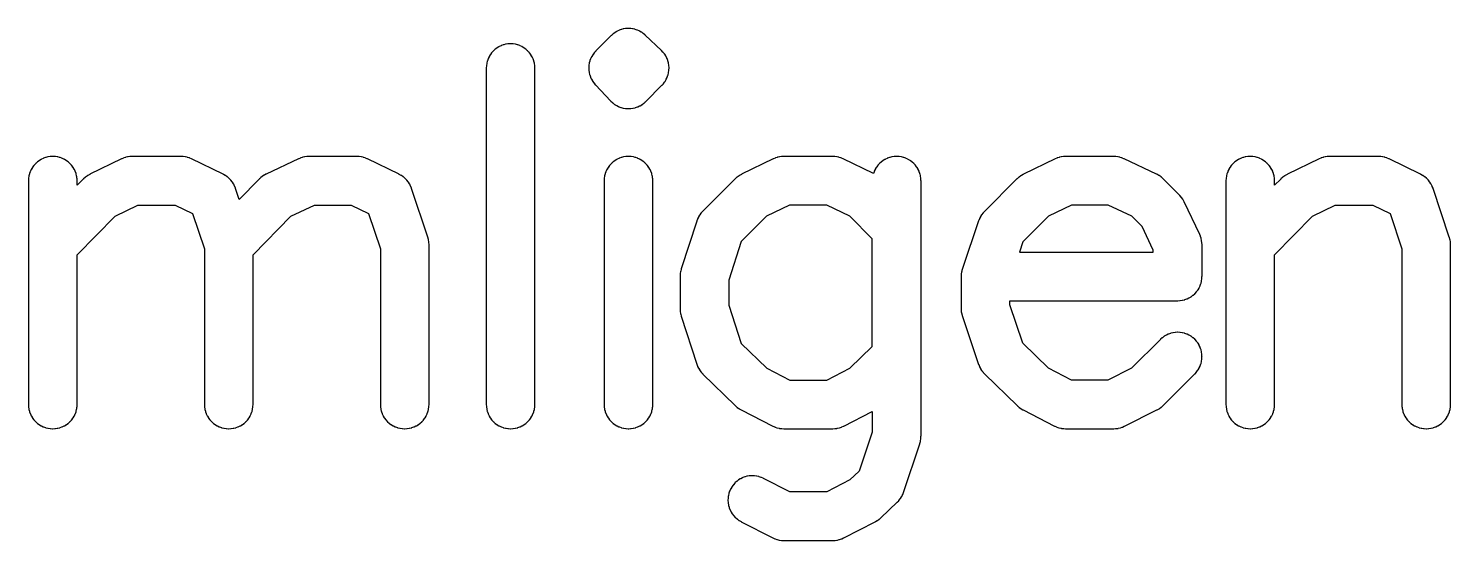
# Model space of a CAD drawing. Header units: inches. Extents: x -0.5 to 10, y -2.4 to 3.9.
# Drawn here: x -0.0814 to 0.0851, y -2.142 to -2.0819 of the extents above; entities that cross this region are included whole.
import ezdxf

# ---------------------------------------------------------------- set-up
doc = ezdxf.new("R2010")
doc.units = ezdxf.units.IN

msp = doc.modelspace()

# ---------------------------------------------------------------- linework, layer by layer
for points in [[(-0.015025, -2.084595), (-0.015025, -2.084595), (-0.015032, -2.084602), (-0.015184, -2.08477), (-0.0152, -2.084788), (-0.015215, -2.084807), (-0.01535, -2.084989), (-0.015366, -2.085012), (-0.015377, -2.085029), (-0.015495, -2.085223), (-0.015507, -2.085244), (-0.015518, -2.085265), (-0.015616, -2.08547), (-0.015624, -2.085488), (-0.015634, -2.085514), (-0.015712, -2.085727), (-0.01572, -2.085749), (-0.015727, -2.085773), (-0.015784, -2.085992), (-0.015789, -2.086015), (-0.015794, -2.086039), (-0.01583, -2.086263), (-0.015833, -2.086285), (-0.015835, -2.086311), (-0.015849, -2.086537), (-0.01585, -2.086563), (-0.015849, -2.086586), (-0.015842, -2.086812), (-0.01584, -2.086836), (-0.015838, -2.08686), (-0.015808, -2.087085), (-0.015804, -2.087113), (-0.015799, -2.087132), (-0.015748, -2.087353), (-0.015741, -2.08738), (-0.015735, -2.0874), (-0.015663, -2.087614), (-0.015655, -2.087636), (-0.015645, -2.087659), (-0.015553, -2.087866), (-0.015541, -2.08789), (-0.015531, -2.087909), (-0.015419, -2.088106), (-0.015407, -2.088127), (-0.015393, -2.088147), (-0.015263, -2.088332), (-0.015249, -2.088351), (-0.015233, -2.08837), (-0.015085, -2.088542), (-0.01508, -2.088548), (-0.015069, -2.08856), (-0.013269, -2.09046), (-0.013255, -2.090475), (-0.013251, -2.090478), (-0.013082, -2.09064), (-0.013064, -2.090656), (-0.013044, -2.090672), (-0.012859, -2.090817), (-0.012843, -2.090829), (-0.012818, -2.090845), (-0.01262, -2.090971), (-0.012598, -2.090983), (-0.012576, -2.090995), (-0.012366, -2.0911), (-0.012342, -2.091111), (-0.012342, -2.091111), (-0.012321, -2.09112), (-0.012101, -2.091203), (-0.012074, -2.091213), (-0.012054, -2.091219), (-0.011827, -2.09128), (-0.011802, -2.091286), (-0.011802, -2.091286), (-0.011779, -2.09129), (-0.011547, -2.091328), (-0.011526, -2.091331), (-0.011498, -2.091334), (-0.011263, -2.091349), (-0.011242, -2.09135), (-0.011242, -2.09135), (-0.011214, -2.091349), (-0.010979, -2.091341), (-0.010957, -2.09134), (-0.010957, -2.09134), (-0.010929, -2.091337), (-0.010697, -2.091305), (-0.010675, -2.091301), (-0.010648, -2.091295), (-0.01042, -2.091241), (-0.010397, -2.091234), (-0.010397, -2.091234), (-0.010372, -2.091227), (-0.010151, -2.091149), (-0.010129, -2.091141), (-0.010104, -2.09113), (-0.009892, -2.091031), (-0.009867, -2.091019), (-0.009847, -2.091008), (-0.009646, -2.090888), (-0.009625, -2.090875), (-0.009604, -2.090861), (-0.009415, -2.090721), (-0.009396, -2.090706), (-0.009377, -2.09069), (-0.009203, -2.090532), (-0.009195, -2.090525), (-0.009185, -2.090515), (-0.007285, -2.088615), (-0.007275, -2.088605), (-0.007268, -2.088597), (-0.00711, -2.088423), (-0.007094, -2.088404), (-0.007079, -2.088385), (-0.006939, -2.088196), (-0.006925, -2.088175), (-0.006912, -2.088154), (-0.006792, -2.087953), (-0.006781, -2.087933), (-0.006769, -2.087908), (-0.00667, -2.087696), (-0.006659, -2.087671), (-0.006651, -2.087649), (-0.006573, -2.087428), (-0.006566, -2.087403), (-0.006566, -2.087403), (-0.006559, -2.08738), (-0.006505, -2.087152), (-0.006499, -2.087125), (-0.006495, -2.087103), (-0.006463, -2.086871), (-0.00646, -2.086843), (-0.00646, -2.086843), (-0.006459, -2.086821), (-0.006451, -2.086586), (-0.00645, -2.086558), (-0.00645, -2.086558), (-0.006451, -2.086537), (-0.006466, -2.086302), (-0.006469, -2.086274), (-0.006472, -2.086253), (-0.00651, -2.086021), (-0.006514, -2.085998), (-0.006514, -2.085998), (-0.00652, -2.085973), (-0.006581, -2.085746), (-0.006587, -2.085726), (-0.006597, -2.085699), (-0.00668, -2.085479), (-0.006689, -2.085458), (-0.006689, -2.085458), (-0.0067, -2.085434), (-0.006805, -2.085224), (-0.006817, -2.085202), (-0.006829, -2.08518), (-0.006955, -2.084982), (-0.006971, -2.084957), (-0.006983, -2.084941), (-0.007128, -2.084756), (-0.007144, -2.084736), (-0.00716, -2.084718), (-0.007322, -2.084549), (-0.007325, -2.084545), (-0.00734, -2.084531), (-0.00924, -2.082731), (-0.009252, -2.08272), (-0.009258, -2.082715), (-0.00943, -2.082567), (-0.009449, -2.082551), (-0.009468, -2.082537), (-0.009653, -2.082407), (-0.009673, -2.082393), (-0.009694, -2.082381), (-0.009891, -2.082269), (-0.00991, -2.082259), (-0.009934, -2.082247), (-0.010141, -2.082155), (-0.010164, -2.082145), (-0.010186, -2.082137), (-0.0104, -2.082065), (-0.01042, -2.082059), (-0.010447, -2.082052), (-0.010668, -2.082001), (-0.010687, -2.081996), (-0.010715, -2.081992), (-0.01094, -2.081962), (-0.010964, -2.08196), (-0.010988, -2.081958), (-0.011214, -2.081951), (-0.011237, -2.08195), (-0.011263, -2.081951), (-0.011489, -2.081965), (-0.011515, -2.081967), (-0.011537, -2.08197), (-0.011761, -2.082006), (-0.011785, -2.082011), (-0.011808, -2.082016), (-0.012027, -2.082073), (-0.012051, -2.08208), (-0.012073, -2.082088), (-0.012286, -2.082166), (-0.012312, -2.082176), (-0.01233, -2.082184), (-0.012535, -2.082282), (-0.012556, -2.082293), (-0.012577, -2.082305), (-0.012771, -2.082423), (-0.012788, -2.082434), (-0.012811, -2.08245), (-0.012993, -2.082585), (-0.013012, -2.0826), (-0.01303, -2.082616), (-0.013198, -2.082768), (-0.013205, -2.082775), (-0.013215, -2.082785), (-0.015015, -2.084585)], [(-0.02215, -2.12601), (-0.02215, -2.12601), (-0.02215, -2.126), (-0.02215, -2.0866), (-0.02215, -2.08659), (-0.022151, -2.086575), (-0.022162, -2.086345), (-0.022164, -2.086319), (-0.022167, -2.086296), (-0.022201, -2.086068), (-0.022204, -2.086045), (-0.02221, -2.08602), (-0.022266, -2.085796), (-0.022273, -2.08577), (-0.02228, -2.085749), (-0.022358, -2.085532), (-0.022367, -2.085508), (-0.022377, -2.085487), (-0.022475, -2.085278), (-0.022487, -2.085256), (-0.022499, -2.085235), (-0.022617, -2.085037), (-0.022632, -2.085014), (-0.022644, -2.084997), (-0.022782, -2.084811), (-0.022798, -2.08479), (-0.022813, -2.084773), (-0.022968, -2.084603), (-0.022985, -2.084585), (-0.023003, -2.084568), (-0.023173, -2.084413), (-0.02319, -2.084398), (-0.023211, -2.084382), (-0.023397, -2.084244), (-0.023414, -2.084232), (-0.023437, -2.084217), (-0.023635, -2.084099), (-0.023656, -2.084087), (-0.023678, -2.084075), (-0.023887, -2.083977), (-0.023908, -2.083967), (-0.023932, -2.083958), (-0.024149, -2.08388), (-0.02417, -2.083873), (-0.024196, -2.083866), (-0.02442, -2.08381), (-0.024445, -2.083804), (-0.024468, -2.083801), (-0.024696, -2.083767), (-0.024719, -2.083764), (-0.024745, -2.083762), (-0.024975, -2.083751), (-0.025, -2.08375), (-0.025025, -2.083751), (-0.025255, -2.083762), (-0.025281, -2.083764), (-0.025304, -2.083767), (-0.025532, -2.083801), (-0.025555, -2.083804), (-0.02558, -2.08381), (-0.025804, -2.083866), (-0.02583, -2.083873), (-0.025851, -2.08388), (-0.026068, -2.083958), (-0.026092, -2.083967), (-0.026113, -2.083977), (-0.026322, -2.084075), (-0.026344, -2.084087), (-0.026365, -2.084099), (-0.026563, -2.084217), (-0.026586, -2.084232), (-0.026603, -2.084244), (-0.026789, -2.084382), (-0.02681, -2.084398), (-0.026827, -2.084413), (-0.026997, -2.084568), (-0.027015, -2.084585), (-0.027032, -2.084603), (-0.027187, -2.084773), (-0.027202, -2.08479), (-0.027218, -2.084811), (-0.027356, -2.084997), (-0.027368, -2.085014), (-0.027383, -2.085037), (-0.027501, -2.085235), (-0.027513, -2.085256), (-0.027525, -2.085278), (-0.027623, -2.085487), (-0.027633, -2.085508), (-0.027642, -2.085532), (-0.02772, -2.085749), (-0.027727, -2.08577), (-0.027734, -2.085796), (-0.02779, -2.08602), (-0.027796, -2.086045), (-0.027799, -2.086068), (-0.027833, -2.086296), (-0.027836, -2.086319), (-0.027838, -2.086345), (-0.027849, -2.086575), (-0.02785, -2.08659), (-0.02785, -2.0866), (-0.02785, -2.126), (-0.02785, -2.12601), (-0.027849, -2.126025), (-0.027838, -2.126255), (-0.027836, -2.126281), (-0.027833, -2.126304), (-0.027799, -2.126532), (-0.027796, -2.126555), (-0.02779, -2.12658), (-0.027734, -2.126804), (-0.027727, -2.12683), (-0.02772, -2.126851), (-0.027642, -2.127068), (-0.027633, -2.127092), (-0.027623, -2.127113), (-0.027525, -2.127322), (-0.027513, -2.127344), (-0.027501, -2.127365), (-0.027383, -2.127563), (-0.027368, -2.127586), (-0.027356, -2.127603), (-0.027218, -2.127789), (-0.027202, -2.12781), (-0.027187, -2.127827), (-0.027032, -2.127997), (-0.027015, -2.128015), (-0.026997, -2.128032), (-0.026827, -2.128187), (-0.02681, -2.128202), (-0.026789, -2.128218), (-0.026603, -2.128356), (-0.026586, -2.128368), (-0.026563, -2.128383), (-0.026365, -2.128501), (-0.026344, -2.128513), (-0.026322, -2.128525), (-0.026113, -2.128623), (-0.026092, -2.128633), (-0.026068, -2.128642), (-0.025851, -2.12872), (-0.02583, -2.128727), (-0.025804, -2.128734), (-0.02558, -2.12879), (-0.025555, -2.128796), (-0.025532, -2.128799), (-0.025304, -2.128833), (-0.025281, -2.128836), (-0.025255, -2.128838), (-0.025025, -2.128849), (-0.025, -2.12885), (-0.024975, -2.128849), (-0.024745, -2.128838), (-0.024719, -2.128836), (-0.024696, -2.128833), (-0.024468, -2.128799), (-0.024445, -2.128796), (-0.02442, -2.12879), (-0.024196, -2.128734), (-0.02417, -2.128727), (-0.024149, -2.12872), (-0.023932, -2.128642), (-0.023908, -2.128633), (-0.023887, -2.128623), (-0.023678, -2.128525), (-0.023656, -2.128513), (-0.023635, -2.128501), (-0.023437, -2.128383), (-0.023414, -2.128368), (-0.023397, -2.128356), (-0.023211, -2.128218), (-0.02319, -2.128202), (-0.023173, -2.128187), (-0.023003, -2.128032), (-0.022985, -2.128015), (-0.022968, -2.127997), (-0.022813, -2.127827), (-0.022798, -2.12781), (-0.022782, -2.127789), (-0.022644, -2.127603), (-0.022632, -2.127586), (-0.022617, -2.127563), (-0.022499, -2.127365), (-0.022487, -2.127344), (-0.022475, -2.127322), (-0.022377, -2.127113), (-0.022367, -2.127092), (-0.022358, -2.127068), (-0.02228, -2.126851), (-0.022273, -2.12683), (-0.022266, -2.126804), (-0.02221, -2.12658), (-0.022204, -2.126555), (-0.022201, -2.126532), (-0.022167, -2.126304), (-0.022164, -2.126281), (-0.022162, -2.126255), (-0.022151, -2.126025)], [(-0.07575, -2.12601), (-0.07575, -2.12601), (-0.07575, -2.126), (-0.07575, -2.108466), (-0.071311, -2.103948), (-0.068644, -2.10265), (-0.064256, -2.10265), (-0.062225, -2.103638), (-0.06085, -2.107762), (-0.06085, -2.126), (-0.06085, -2.12601), (-0.060849, -2.126025), (-0.060838, -2.126255), (-0.060836, -2.126281), (-0.060833, -2.126304), (-0.060799, -2.126532), (-0.060796, -2.126555), (-0.06079, -2.12658), (-0.060734, -2.126804), (-0.060727, -2.12683), (-0.06072, -2.126851), (-0.060642, -2.127068), (-0.060633, -2.127092), (-0.060623, -2.127113), (-0.060525, -2.127322), (-0.060513, -2.127344), (-0.060501, -2.127365), (-0.060383, -2.127563), (-0.060368, -2.127586), (-0.060356, -2.127603), (-0.060218, -2.127789), (-0.060202, -2.12781), (-0.060187, -2.127827), (-0.060032, -2.127997), (-0.060015, -2.128015), (-0.059997, -2.128032), (-0.059827, -2.128187), (-0.05981, -2.128202), (-0.059789, -2.128218), (-0.059603, -2.128356), (-0.059586, -2.128368), (-0.059563, -2.128383), (-0.059365, -2.128501), (-0.059344, -2.128513), (-0.059322, -2.128525), (-0.059113, -2.128623), (-0.059092, -2.128633), (-0.059068, -2.128642), (-0.058851, -2.12872), (-0.05883, -2.128727), (-0.058804, -2.128734), (-0.05858, -2.12879), (-0.058555, -2.128796), (-0.058532, -2.128799), (-0.058304, -2.128833), (-0.058281, -2.128836), (-0.058255, -2.128838), (-0.058025, -2.128849), (-0.058, -2.12885), (-0.057975, -2.128849), (-0.057745, -2.128838), (-0.057719, -2.128836), (-0.057696, -2.128833), (-0.057468, -2.128799), (-0.057445, -2.128796), (-0.05742, -2.12879), (-0.057196, -2.128734), (-0.05717, -2.128727), (-0.057149, -2.12872), (-0.056932, -2.128642), (-0.056908, -2.128633), (-0.056887, -2.128623), (-0.056678, -2.128525), (-0.056656, -2.128513), (-0.056635, -2.128501), (-0.056437, -2.128383), (-0.056414, -2.128368), (-0.056397, -2.128356), (-0.056211, -2.128218), (-0.05619, -2.128202), (-0.056173, -2.128187), (-0.056003, -2.128032), (-0.055985, -2.128015), (-0.055968, -2.127997), (-0.055813, -2.127827), (-0.055798, -2.12781), (-0.055782, -2.127789), (-0.055644, -2.127603), (-0.055632, -2.127586), (-0.055617, -2.127563), (-0.055499, -2.127365), (-0.055487, -2.127344), (-0.055475, -2.127322), (-0.055377, -2.127113), (-0.055367, -2.127092), (-0.055358, -2.127068), (-0.05528, -2.126851), (-0.055273, -2.12683), (-0.055266, -2.126804), (-0.05521, -2.12658), (-0.055204, -2.126555), (-0.055201, -2.126532), (-0.055167, -2.126304), (-0.055164, -2.126281), (-0.055162, -2.126255), (-0.055151, -2.126025), (-0.05515, -2.12601), (-0.05515, -2.126), (-0.05515, -2.108466), (-0.050722, -2.103959), (-0.047959, -2.10265), (-0.043656, -2.10265), (-0.041625, -2.103638), (-0.04025, -2.107762), (-0.04025, -2.126), (-0.04025, -2.12601), (-0.040249, -2.126025), (-0.040238, -2.126255), (-0.040236, -2.126281), (-0.040233, -2.126304), (-0.040199, -2.126532), (-0.040196, -2.126555), (-0.04019, -2.12658), (-0.040134, -2.126804), (-0.040127, -2.12683), (-0.04012, -2.126851), (-0.040042, -2.127068), (-0.040033, -2.127092), (-0.040023, -2.127113), (-0.039925, -2.127322), (-0.039913, -2.127344), (-0.039901, -2.127365), (-0.039783, -2.127563), (-0.039768, -2.127586), (-0.039756, -2.127603), (-0.039618, -2.127789), (-0.039602, -2.12781), (-0.039587, -2.127827), (-0.039432, -2.127997), (-0.039415, -2.128015), (-0.039397, -2.128032), (-0.039227, -2.128187), (-0.03921, -2.128202), (-0.039189, -2.128218), (-0.039003, -2.128356), (-0.038986, -2.128368), (-0.038963, -2.128383), (-0.038765, -2.128501), (-0.038744, -2.128513), (-0.038722, -2.128525), (-0.038513, -2.128623), (-0.038492, -2.128633), (-0.038468, -2.128642), (-0.038251, -2.12872), (-0.03823, -2.128727), (-0.038204, -2.128734), (-0.03798, -2.12879), (-0.037955, -2.128796), (-0.037932, -2.128799), (-0.037704, -2.128833), (-0.037681, -2.128836), (-0.037655, -2.128838), (-0.037425, -2.128849), (-0.0374, -2.12885), (-0.037375, -2.128849), (-0.037145, -2.128838), (-0.037119, -2.128836), (-0.037096, -2.128833), (-0.036868, -2.128799), (-0.036845, -2.128796), (-0.03682, -2.12879), (-0.036596, -2.128734), (-0.03657, -2.128727), (-0.036549, -2.12872), (-0.036332, -2.128642), (-0.036308, -2.128633), (-0.036287, -2.128623), (-0.036078, -2.128525), (-0.036056, -2.128513), (-0.036035, -2.128501), (-0.035837, -2.128383), (-0.035814, -2.128368), (-0.035797, -2.128356), (-0.035611, -2.128218), (-0.03559, -2.128202), (-0.035573, -2.128187), (-0.035403, -2.128032), (-0.035385, -2.128015), (-0.035368, -2.127997), (-0.035213, -2.127827), (-0.035198, -2.12781), (-0.035182, -2.127789), (-0.035044, -2.127603), (-0.035032, -2.127586), (-0.035017, -2.127563), (-0.034899, -2.127365), (-0.034887, -2.127344), (-0.034875, -2.127322), (-0.034777, -2.127113), (-0.034767, -2.127092), (-0.034758, -2.127068), (-0.03468, -2.126851), (-0.034673, -2.12683), (-0.034666, -2.126804), (-0.03461, -2.12658), (-0.034604, -2.126555), (-0.034601, -2.126532), (-0.034567, -2.126304), (-0.034564, -2.126281), (-0.034562, -2.126255), (-0.034551, -2.126025), (-0.03455, -2.12601), (-0.03455, -2.126), (-0.03455, -2.1073), (-0.03455, -2.107291), (-0.034551, -2.107273), (-0.034564, -2.107022), (-0.034567, -2.106992), (-0.034567, -2.106992), (-0.03457, -2.106968), (-0.03461, -2.10672), (-0.034616, -2.106692), (-0.034616, -2.106692), (-0.034622, -2.106667), (-0.034688, -2.106424), (-0.034691, -2.106416), (-0.034696, -2.106399), (-0.036596, -2.100699), (-0.0366, -2.100687), (-0.036605, -2.100675), (-0.03669, -2.100457), (-0.036698, -2.100438), (-0.03671, -2.100412), (-0.036816, -2.100204), (-0.036827, -2.100183), (-0.036841, -2.100161), (-0.036967, -2.099964), (-0.036981, -2.099943), (-0.036996, -2.099923), (-0.037141, -2.09974), (-0.037158, -2.09972), (-0.037158, -2.09972), (-0.037174, -2.099703), (-0.037337, -2.099535), (-0.037352, -2.099519), (-0.037373, -2.099501), (-0.037552, -2.09935), (-0.037569, -2.099336), (-0.037569, -2.099336), (-0.037591, -2.09932), (-0.037784, -2.099187), (-0.037803, -2.099175), (-0.037803, -2.099175), (-0.037826, -2.099161), (-0.038031, -2.099049), (-0.038044, -2.099042), (-0.038053, -2.099037), (-0.041753, -2.097237), (-0.041762, -2.097233), (-0.041774, -2.097228), (-0.041969, -2.097143), (-0.041989, -2.097135), (-0.042011, -2.097127), (-0.042214, -2.097061), (-0.042231, -2.097056), (-0.042257, -2.097049), (-0.042464, -2.097001), (-0.042483, -2.096997), (-0.042509, -2.096993), (-0.04272, -2.096964), (-0.042743, -2.096962), (-0.042765, -2.09696), (-0.042977, -2.096951), (-0.042989, -2.09695), (-0.043, -2.09695), (-0.0486, -2.09695), (-0.048611, -2.09695), (-0.048622, -2.09695), (-0.04883, -2.09696), (-0.048853, -2.096961), (-0.048874, -2.096964), (-0.04908, -2.096991), (-0.049104, -2.096995), (-0.049123, -2.096999), (-0.049326, -2.097044), (-0.049347, -2.09705), (-0.049369, -2.097056), (-0.049567, -2.097119), (-0.049589, -2.097127), (-0.049608, -2.097135), (-0.0498, -2.097215), (-0.049811, -2.09722), (-0.04982, -2.097224), (-0.05362, -2.099024), (-0.053634, -2.099031), (-0.05364, -2.099034), (-0.053822, -2.099131), (-0.053843, -2.099143), (-0.05386, -2.099153), (-0.054034, -2.099265), (-0.054051, -2.099277), (-0.05407, -2.099291), (-0.054233, -2.099418), (-0.054249, -2.099431), (-0.054266, -2.099446), (-0.054417, -2.099587), (-0.054418, -2.099588), (-0.054433, -2.099603), (-0.056769, -2.10198), (-0.057196, -2.100699), (-0.0572, -2.100687), (-0.057205, -2.100675), (-0.05729, -2.100457), (-0.057298, -2.100438), (-0.05731, -2.100412), (-0.057416, -2.100204), (-0.057427, -2.100183), (-0.057441, -2.100161), (-0.057567, -2.099964), (-0.057581, -2.099943), (-0.057596, -2.099923), (-0.057741, -2.09974), (-0.057758, -2.09972), (-0.057758, -2.09972), (-0.057774, -2.099703), (-0.057937, -2.099535), (-0.057952, -2.099519), (-0.057973, -2.099501), (-0.058152, -2.09935), (-0.058169, -2.099336), (-0.058169, -2.099336), (-0.058191, -2.09932), (-0.058384, -2.099187), (-0.058403, -2.099175), (-0.058403, -2.099175), (-0.058426, -2.099161), (-0.058631, -2.099049), (-0.058644, -2.099042), (-0.058653, -2.099037), (-0.062353, -2.097237), (-0.062362, -2.097233), (-0.062374, -2.097228), (-0.062569, -2.097143), (-0.062589, -2.097135), (-0.062611, -2.097127), (-0.062814, -2.097061), (-0.062831, -2.097056), (-0.062857, -2.097049), (-0.063064, -2.097001), (-0.063083, -2.096997), (-0.063109, -2.096993), (-0.06332, -2.096964), (-0.063343, -2.096962), (-0.063365, -2.09696), (-0.063577, -2.096951), (-0.063589, -2.09695), (-0.0636, -2.09695), (-0.0693, -2.09695), (-0.069311, -2.09695), (-0.069323, -2.096951), (-0.069535, -2.09696), (-0.069557, -2.096962), (-0.06958, -2.096964), (-0.069791, -2.096993), (-0.069817, -2.096997), (-0.069836, -2.097001), (-0.070043, -2.097049), (-0.070069, -2.097056), (-0.070086, -2.097061), (-0.070289, -2.097127), (-0.070311, -2.097135), (-0.070331, -2.097143), (-0.070526, -2.097228), (-0.070538, -2.097233), (-0.070547, -2.097237), (-0.074247, -2.099037), (-0.074255, -2.099041), (-0.074272, -2.09905), (-0.074505, -2.099181), (-0.07453, -2.099195), (-0.07453, -2.099195), (-0.074553, -2.099211), (-0.07477, -2.099367), (-0.074795, -2.099386), (-0.074795, -2.099386), (-0.074815, -2.099403), (-0.075012, -2.099583), (-0.075021, -2.099591), (-0.075033, -2.099603), (-0.07575, -2.100332), (-0.07575, -2.0998), (-0.07575, -2.09979), (-0.075751, -2.099775), (-0.075762, -2.099545), (-0.075764, -2.099519), (-0.075767, -2.099496), (-0.075801, -2.099268), (-0.075804, -2.099245), (-0.07581, -2.09922), (-0.075866, -2.098996), (-0.075873, -2.09897), (-0.07588, -2.098949), (-0.075958, -2.098732), (-0.075967, -2.098708), (-0.075977, -2.098687), (-0.076075, -2.098478), (-0.076087, -2.098456), (-0.076099, -2.098435), (-0.076217, -2.098237), (-0.076232, -2.098214), (-0.076244, -2.098197), (-0.076382, -2.098011), (-0.076398, -2.09799), (-0.076413, -2.097973), (-0.076568, -2.097803), (-0.076585, -2.097785), (-0.076603, -2.097768), (-0.076773, -2.097613), (-0.07679, -2.097598), (-0.076811, -2.097582), (-0.076997, -2.097444), (-0.077014, -2.097432), (-0.077037, -2.097417), (-0.077235, -2.097299), (-0.077256, -2.097287), (-0.077278, -2.097275), (-0.077487, -2.097177), (-0.077508, -2.097167), (-0.077532, -2.097158), (-0.077749, -2.09708), (-0.07777, -2.097073), (-0.077796, -2.097066), (-0.07802, -2.09701), (-0.078045, -2.097004), (-0.078068, -2.097001), (-0.078296, -2.096967), (-0.078319, -2.096964), (-0.078345, -2.096962), (-0.078575, -2.096951), (-0.0786, -2.09695), (-0.078625, -2.096951), (-0.078855, -2.096962), (-0.078881, -2.096964), (-0.078904, -2.096967), (-0.079132, -2.097001), (-0.079155, -2.097004), (-0.07918, -2.09701), (-0.079404, -2.097066), (-0.07943, -2.097073), (-0.079451, -2.09708), (-0.079668, -2.097158), (-0.079692, -2.097167), (-0.079713, -2.097177), (-0.079922, -2.097275), (-0.079944, -2.097287), (-0.079965, -2.097299), (-0.080163, -2.097417), (-0.080186, -2.097432), (-0.080203, -2.097444), (-0.080389, -2.097582), (-0.08041, -2.097598), (-0.080427, -2.097613), (-0.080597, -2.097768), (-0.080615, -2.097785), (-0.080632, -2.097803), (-0.080787, -2.097973), (-0.080802, -2.09799), (-0.080818, -2.098011), (-0.080956, -2.098197), (-0.080968, -2.098214), (-0.080983, -2.098237), (-0.081101, -2.098435), (-0.081113, -2.098456), (-0.081125, -2.098478), (-0.081223, -2.098687), (-0.081233, -2.098708), (-0.081242, -2.098732), (-0.08132, -2.098949), (-0.081327, -2.09897), (-0.081334, -2.098996), (-0.08139, -2.09922), (-0.081396, -2.099245), (-0.081399, -2.099268), (-0.081433, -2.099496), (-0.081436, -2.099519), (-0.081438, -2.099545), (-0.081449, -2.099775), (-0.08145, -2.09979), (-0.08145, -2.0998), (-0.08145, -2.126), (-0.08145, -2.12601), (-0.081449, -2.126025), (-0.081438, -2.126255), (-0.081436, -2.126281), (-0.081433, -2.126304), (-0.081399, -2.126532), (-0.081396, -2.126555), (-0.08139, -2.12658), (-0.081334, -2.126804), (-0.081327, -2.12683), (-0.08132, -2.126851), (-0.081242, -2.127068), (-0.081233, -2.127092), (-0.081223, -2.127113), (-0.081125, -2.127322), (-0.081113, -2.127344), (-0.081101, -2.127365), (-0.080983, -2.127563), (-0.080968, -2.127586), (-0.080956, -2.127603), (-0.080818, -2.127789), (-0.080802, -2.12781), (-0.080787, -2.127827), (-0.080632, -2.127997), (-0.080615, -2.128015), (-0.080597, -2.128032), (-0.080427, -2.128187), (-0.08041, -2.128202), (-0.080389, -2.128218), (-0.080203, -2.128356), (-0.080186, -2.128368), (-0.080163, -2.128383), (-0.079965, -2.128501), (-0.079944, -2.128513), (-0.079922, -2.128525), (-0.079713, -2.128623), (-0.079692, -2.128633), (-0.079668, -2.128642), (-0.079451, -2.12872), (-0.07943, -2.128727), (-0.079404, -2.128734), (-0.07918, -2.12879), (-0.079155, -2.128796), (-0.079132, -2.128799), (-0.078904, -2.128833), (-0.078881, -2.128836), (-0.078855, -2.128838), (-0.078625, -2.128849), (-0.0786, -2.12885), (-0.078575, -2.128849), (-0.078345, -2.128838), (-0.078319, -2.128836), (-0.078296, -2.128833), (-0.078068, -2.128799), (-0.078045, -2.128796), (-0.07802, -2.12879), (-0.077796, -2.128734), (-0.07777, -2.128727), (-0.077749, -2.12872), (-0.077532, -2.128642), (-0.077508, -2.128633), (-0.077487, -2.128623), (-0.077278, -2.128525), (-0.077256, -2.128513), (-0.077235, -2.128501), (-0.077037, -2.128383), (-0.077014, -2.128368), (-0.076997, -2.128356), (-0.076811, -2.128218), (-0.07679, -2.128202), (-0.076773, -2.128187), (-0.076603, -2.128032), (-0.076585, -2.128015), (-0.076568, -2.127997), (-0.076413, -2.127827), (-0.076398, -2.12781), (-0.076382, -2.127789), (-0.076244, -2.127603), (-0.076232, -2.127586), (-0.076217, -2.127563), (-0.076099, -2.127365), (-0.076087, -2.127344), (-0.076075, -2.127322), (-0.075977, -2.127113), (-0.075967, -2.127092), (-0.075958, -2.127068), (-0.07588, -2.126851), (-0.075873, -2.12683), (-0.075866, -2.126804), (-0.07581, -2.12658), (-0.075804, -2.126555), (-0.075801, -2.126532), (-0.075767, -2.126304), (-0.075764, -2.126281), (-0.075762, -2.126255), (-0.075751, -2.126025)], [(-0.00835, -2.12601), (-0.00835, -2.12601), (-0.00835, -2.126), (-0.00835, -2.0998), (-0.00835, -2.09979), (-0.008351, -2.099775), (-0.008362, -2.099545), (-0.008364, -2.099519), (-0.008367, -2.099496), (-0.008401, -2.099268), (-0.008404, -2.099245), (-0.00841, -2.09922), (-0.008466, -2.098996), (-0.008473, -2.09897), (-0.00848, -2.098949), (-0.008558, -2.098732), (-0.008567, -2.098708), (-0.008577, -2.098687), (-0.008675, -2.098478), (-0.008687, -2.098456), (-0.008699, -2.098435), (-0.008817, -2.098237), (-0.008832, -2.098214), (-0.008844, -2.098197), (-0.008982, -2.098011), (-0.008998, -2.09799), (-0.009013, -2.097973), (-0.009168, -2.097803), (-0.009185, -2.097785), (-0.009203, -2.097768), (-0.009373, -2.097613), (-0.00939, -2.097598), (-0.009411, -2.097582), (-0.009597, -2.097444), (-0.009614, -2.097432), (-0.009637, -2.097417), (-0.009835, -2.097299), (-0.009856, -2.097287), (-0.009878, -2.097275), (-0.010087, -2.097177), (-0.010108, -2.097167), (-0.010132, -2.097158), (-0.010349, -2.09708), (-0.01037, -2.097073), (-0.010396, -2.097066), (-0.01062, -2.09701), (-0.010645, -2.097004), (-0.010668, -2.097001), (-0.010896, -2.096967), (-0.010919, -2.096964), (-0.010945, -2.096962), (-0.011175, -2.096951), (-0.0112, -2.09695), (-0.011225, -2.096951), (-0.011455, -2.096962), (-0.011481, -2.096964), (-0.011504, -2.096967), (-0.011732, -2.097001), (-0.011755, -2.097004), (-0.01178, -2.09701), (-0.012004, -2.097066), (-0.01203, -2.097073), (-0.012051, -2.09708), (-0.012268, -2.097158), (-0.012292, -2.097167), (-0.012313, -2.097177), (-0.012522, -2.097275), (-0.012544, -2.097287), (-0.012565, -2.097299), (-0.012763, -2.097417), (-0.012786, -2.097432), (-0.012803, -2.097444), (-0.012989, -2.097582), (-0.01301, -2.097598), (-0.013027, -2.097613), (-0.013197, -2.097768), (-0.013215, -2.097785), (-0.013232, -2.097803), (-0.013387, -2.097973), (-0.013402, -2.09799), (-0.013418, -2.098011), (-0.013556, -2.098197), (-0.013568, -2.098214), (-0.013583, -2.098237), (-0.013701, -2.098435), (-0.013713, -2.098456), (-0.013725, -2.098478), (-0.013823, -2.098687), (-0.013833, -2.098708), (-0.013842, -2.098732), (-0.01392, -2.098949), (-0.013927, -2.09897), (-0.013934, -2.098996), (-0.01399, -2.09922), (-0.013996, -2.099245), (-0.013999, -2.099268), (-0.014033, -2.099496), (-0.014036, -2.099519), (-0.014038, -2.099545), (-0.014049, -2.099775), (-0.01405, -2.09979), (-0.01405, -2.0998), (-0.01405, -2.126), (-0.01405, -2.12601), (-0.014049, -2.126025), (-0.014038, -2.126255), (-0.014036, -2.126281), (-0.014033, -2.126304), (-0.013999, -2.126532), (-0.013996, -2.126555), (-0.01399, -2.12658), (-0.013934, -2.126804), (-0.013927, -2.12683), (-0.01392, -2.126851), (-0.013842, -2.127068), (-0.013833, -2.127092), (-0.013823, -2.127113), (-0.013725, -2.127322), (-0.013713, -2.127344), (-0.013701, -2.127365), (-0.013583, -2.127563), (-0.013568, -2.127586), (-0.013556, -2.127603), (-0.013418, -2.127789), (-0.013402, -2.12781), (-0.013387, -2.127827), (-0.013232, -2.127997), (-0.013215, -2.128015), (-0.013197, -2.128032), (-0.013027, -2.128187), (-0.01301, -2.128202), (-0.012989, -2.128218), (-0.012803, -2.128356), (-0.012786, -2.128368), (-0.012763, -2.128383), (-0.012565, -2.128501), (-0.012544, -2.128513), (-0.012522, -2.128525), (-0.012313, -2.128623), (-0.012292, -2.128633), (-0.012268, -2.128642), (-0.012051, -2.12872), (-0.01203, -2.128727), (-0.012004, -2.128734), (-0.01178, -2.12879), (-0.011755, -2.128796), (-0.011732, -2.128799), (-0.011504, -2.128833), (-0.011481, -2.128836), (-0.011455, -2.128838), (-0.011225, -2.128849), (-0.0112, -2.12885), (-0.011175, -2.128849), (-0.010945, -2.128838), (-0.010919, -2.128836), (-0.010896, -2.128833), (-0.010668, -2.128799), (-0.010645, -2.128796), (-0.01062, -2.12879), (-0.010396, -2.128734), (-0.01037, -2.128727), (-0.010349, -2.12872), (-0.010132, -2.128642), (-0.010108, -2.128633), (-0.010087, -2.128623), (-0.009878, -2.128525), (-0.009856, -2.128513), (-0.009835, -2.128501), (-0.009637, -2.128383), (-0.009614, -2.128368), (-0.009597, -2.128356), (-0.009411, -2.128218), (-0.00939, -2.128202), (-0.009373, -2.128187), (-0.009203, -2.128032), (-0.009185, -2.128015), (-0.009168, -2.127997), (-0.009013, -2.127827), (-0.008998, -2.12781), (-0.008982, -2.127789), (-0.008844, -2.127603), (-0.008832, -2.127586), (-0.008817, -2.127563), (-0.008699, -2.127365), (-0.008687, -2.127344), (-0.008675, -2.127322), (-0.008577, -2.127113), (-0.008567, -2.127092), (-0.008558, -2.127068), (-0.00848, -2.126851), (-0.008473, -2.12683), (-0.008466, -2.126804), (-0.00841, -2.12658), (-0.008404, -2.126555), (-0.008401, -2.126532), (-0.008367, -2.126304), (-0.008364, -2.126281), (-0.008362, -2.126255), (-0.008351, -2.126025)], [(0.01735, -2.126816), (0.01735, -2.129238), (0.015822, -2.133822), (0.014736, -2.134851), (0.012011, -2.13625), (0.007689, -2.13625), (0.004602, -2.134665), (0.004589, -2.134658), (0.00458, -2.134654), (0.00437, -2.134559), (0.004346, -2.134549), (0.004324, -2.134541), (0.004106, -2.134467), (0.004083, -2.13446), (0.004059, -2.134453), (0.003834, -2.134401), (0.003808, -2.134396), (0.003786, -2.134392), (0.003557, -2.134362), (0.003532, -2.134359), (0.003508, -2.134358), (0.003278, -2.134351), (0.003251, -2.13435), (0.003229, -2.134351), (0.002998, -2.134367), (0.00297, -2.134369), (0.00295, -2.134372), (0.002722, -2.13441), (0.002702, -2.134414), (0.002674, -2.13442), (0.002451, -2.13448), (0.002429, -2.134486), (0.002405, -2.134495), (0.002189, -2.134576), (0.002166, -2.134585), (0.002144, -2.134596), (0.001937, -2.134698), (0.001915, -2.134709), (0.001894, -2.134721), (0.001698, -2.134843), (0.001676, -2.134858), (0.001658, -2.134871), (0.001475, -2.135012), (0.001458, -2.135025), (0.001438, -2.135043), (0.001269, -2.135201), (0.001255, -2.135215), (0.001235, -2.135236), (0.001083, -2.13541), (0.001067, -2.135429), (0.001053, -2.135448), (0.000918, -2.135636), (0.000903, -2.135658), (0.000892, -2.135677), (0.000776, -2.135877), (0.000765, -2.135897), (0.000754, -2.13592), (0.000659, -2.13613), (0.000649, -2.136154), (0.000641, -2.136176), (0.000567, -2.136394), (0.00056, -2.136417), (0.000553, -2.136441), (0.000501, -2.136666), (0.000496, -2.136692), (0.000492, -2.136714), (0.000462, -2.136943), (0.000459, -2.136968), (0.000458, -2.136992), (0.000451, -2.137222), (0.00045, -2.137249), (0.000451, -2.137271), (0.000467, -2.137502), (0.000469, -2.13753), (0.000472, -2.13755), (0.00051, -2.137778), (0.000514, -2.137798), (0.00052, -2.137826), (0.00058, -2.138049), (0.000586, -2.138071), (0.000595, -2.138095), (0.000676, -2.138311), (0.000685, -2.138334), (0.000696, -2.138356), (0.000798, -2.138563), (0.000809, -2.138585), (0.000821, -2.138606), (0.000943, -2.138802), (0.000958, -2.138824), (0.000971, -2.138842), (0.001112, -2.139025), (0.001125, -2.139042), (0.001143, -2.139062), (0.001301, -2.139231), (0.001315, -2.139245), (0.001336, -2.139265), (0.00151, -2.139417), (0.001529, -2.139433), (0.001548, -2.139447), (0.001736, -2.139582), (0.001758, -2.139597), (0.001777, -2.139608), (0.001977, -2.139724), (0.001983, -2.139727), (0.001998, -2.139735), (0.005698, -2.141635), (0.005716, -2.141644), (0.005719, -2.141646), (0.005922, -2.141738), (0.005942, -2.141746), (0.005966, -2.141755), (0.006177, -2.141828), (0.006203, -2.141836), (0.006223, -2.141841), (0.006439, -2.141894), (0.006462, -2.141899), (0.006486, -2.141903), (0.006706, -2.141934), (0.00673, -2.141937), (0.006754, -2.141939), (0.006976, -2.141949), (0.006989, -2.14195), (0.007, -2.14195), (0.0127, -2.14195), (0.012711, -2.14195), (0.012724, -2.141949), (0.012946, -2.141939), (0.01297, -2.141937), (0.012994, -2.141934), (0.013214, -2.141903), (0.013238, -2.141899), (0.013261, -2.141894), (0.013477, -2.141841), (0.013497, -2.141836), (0.013523, -2.141828), (0.013734, -2.141755), (0.013758, -2.141746), (0.013778, -2.141738), (0.013981, -2.141646), (0.013984, -2.141644), (0.014002, -2.141635), (0.017702, -2.139735), (0.017718, -2.139727), (0.017723, -2.139724), (0.017915, -2.139613), (0.017937, -2.1396), (0.017955, -2.139588), (0.018137, -2.139459), (0.018159, -2.139442), (0.018174, -2.13943), (0.018343, -2.139285), (0.018348, -2.13928), (0.01836, -2.139269), (0.02026, -2.137469), (0.02027, -2.13746), (0.020277, -2.137452), (0.020437, -2.137285), (0.020456, -2.137264), (0.020469, -2.137248), (0.020611, -2.137067), (0.020625, -2.137048), (0.02064, -2.137027), (0.020763, -2.136832), (0.020777, -2.136809), (0.020788, -2.13679), (0.020892, -2.136584), (0.020903, -2.136561), (0.020912, -2.136539), (0.020995, -2.136324), (0.020998, -2.136316), (0.021004, -2.136301), (0.022904, -2.130601), (0.022909, -2.130584), (0.022912, -2.130576), (0.022978, -2.130333), (0.022984, -2.130308), (0.022984, -2.130308), (0.02299, -2.13028), (0.02303, -2.130032), (0.023033, -2.130008), (0.023033, -2.130008), (0.023036, -2.129978), (0.023049, -2.129727), (0.02305, -2.129709), (0.02305, -2.1297), (0.02305, -2.0998), (0.02305, -2.09979), (0.023049, -2.099775), (0.023038, -2.099545), (0.023036, -2.099519), (0.023033, -2.099496), (0.022999, -2.099268), (0.022996, -2.099245), (0.02299, -2.09922), (0.022934, -2.098996), (0.022927, -2.09897), (0.02292, -2.098949), (0.022842, -2.098732), (0.022833, -2.098708), (0.022823, -2.098687), (0.022725, -2.098478), (0.022713, -2.098456), (0.022701, -2.098435), (0.022583, -2.098237), (0.022568, -2.098214), (0.022556, -2.098197), (0.022418, -2.098011), (0.022402, -2.09799), (0.022387, -2.097973), (0.022232, -2.097803), (0.022215, -2.097785), (0.022197, -2.097768), (0.022027, -2.097613), (0.02201, -2.097598), (0.021989, -2.097582), (0.021803, -2.097444), (0.021786, -2.097432), (0.021763, -2.097417), (0.021565, -2.097299), (0.021544, -2.097287), (0.021522, -2.097275), (0.021313, -2.097177), (0.021292, -2.097167), (0.021268, -2.097158), (0.021051, -2.09708), (0.02103, -2.097073), (0.021004, -2.097066), (0.02078, -2.09701), (0.020755, -2.097004), (0.020732, -2.097001), (0.020504, -2.096967), (0.020481, -2.096964), (0.020455, -2.096962), (0.020225, -2.096951), (0.0202, -2.09695), (0.020175, -2.096951), (0.019945, -2.096962), (0.019919, -2.096964), (0.019896, -2.096967), (0.019668, -2.097001), (0.019645, -2.097004), (0.01962, -2.09701), (0.019396, -2.097066), (0.01937, -2.097073), (0.019349, -2.09708), (0.019132, -2.097158), (0.019108, -2.097167), (0.019087, -2.097177), (0.018878, -2.097275), (0.018856, -2.097287), (0.018835, -2.097299), (0.018637, -2.097417), (0.018614, -2.097432), (0.018597, -2.097444), (0.018411, -2.097582), (0.01839, -2.097598), (0.018373, -2.097613), (0.018203, -2.097768), (0.018185, -2.097785), (0.018168, -2.097803), (0.018013, -2.097973), (0.017998, -2.09799), (0.017982, -2.098011), (0.017844, -2.098197), (0.017832, -2.098214), (0.017817, -2.098237), (0.017699, -2.098435), (0.017687, -2.098456), (0.017675, -2.098478), (0.017577, -2.098687), (0.017567, -2.098708), (0.017558, -2.098732), (0.01748, -2.098949), (0.017478, -2.098955), (0.013947, -2.097237), (0.013938, -2.097233), (0.013926, -2.097228), (0.013731, -2.097143), (0.013711, -2.097135), (0.013689, -2.097127), (0.013486, -2.097061), (0.013469, -2.097056), (0.013443, -2.097049), (0.013236, -2.097001), (0.013217, -2.096997), (0.013191, -2.096993), (0.01298, -2.096964), (0.012957, -2.096962), (0.012935, -2.09696), (0.012723, -2.096951), (0.012711, -2.09695), (0.0127, -2.09695), (0.007, -2.09695), (0.006989, -2.09695), (0.006977, -2.096951), (0.006765, -2.09696), (0.006743, -2.096962), (0.00672, -2.096964), (0.006509, -2.096993), (0.006483, -2.096997), (0.006464, -2.097001), (0.006257, -2.097049), (0.006231, -2.097056), (0.006214, -2.097061), (0.006011, -2.097127), (0.005989, -2.097135), (0.005969, -2.097143), (0.005774, -2.097228), (0.005762, -2.097233), (0.005753, -2.097237), (0.002053, -2.099037), (0.002041, -2.099043), (0.002029, -2.09905), (0.001801, -2.099177), (0.001779, -2.09919), (0.001779, -2.09919), (0.001754, -2.099206), (0.001542, -2.099357), (0.001522, -2.099373), (0.001522, -2.099373), (0.001499, -2.099392), (0.001305, -2.099566), (0.001298, -2.099572), (0.001285, -2.099585), (-0.002515, -2.103385), (-0.002531, -2.103401), (-0.002532, -2.103402), (-0.002682, -2.103567), (-0.002695, -2.103583), (-0.002712, -2.103603), (-0.002845, -2.103782), (-0.002859, -2.103801), (-0.002872, -2.103821), (-0.002988, -2.104011), (-0.003001, -2.104033), (-0.003011, -2.104053), (-0.003109, -2.104253), (-0.003117, -2.104272), (-0.003127, -2.104297), (-0.003205, -2.104505), (-0.003208, -2.104513), (-0.003213, -2.104528), (-0.005013, -2.110128), (-0.005015, -2.110135), (-0.005021, -2.110153), (-0.005083, -2.110388), (-0.005089, -2.110414), (-0.005089, -2.110414), (-0.005094, -2.110439), (-0.005131, -2.110679), (-0.005135, -2.110704), (-0.005135, -2.110704), (-0.005137, -2.110731), (-0.005149, -2.110974), (-0.00515, -2.11099), (-0.00515, -2.111), (-0.00515, -2.1148), (-0.00515, -2.11481), (-0.005149, -2.114826), (-0.005137, -2.115069), (-0.005135, -2.115096), (-0.005135, -2.115096), (-0.005131, -2.115121), (-0.005094, -2.115361), (-0.005089, -2.115386), (-0.005089, -2.115386), (-0.005083, -2.115412), (-0.005021, -2.115647), (-0.005015, -2.115665), (-0.005013, -2.115672), (-0.003213, -2.121272), (-0.00321, -2.121283), (-0.003205, -2.121295), (-0.003125, -2.12151), (-0.003115, -2.121532), (-0.003105, -2.121554), (-0.003004, -2.12176), (-0.002993, -2.121781), (-0.00298, -2.121803), (-0.00286, -2.121997), (-0.002847, -2.122017), (-0.002832, -2.122038), (-0.002693, -2.12222), (-0.002676, -2.12224), (-0.002661, -2.122257), (-0.002505, -2.122425), (-0.002498, -2.122432), (-0.002488, -2.122442), (0.001312, -2.126142), (0.001323, -2.126152), (0.00133, -2.126159), (0.001505, -2.126313), (0.001524, -2.126329), (0.001524, -2.126329), (0.001544, -2.126344), (0.001733, -2.12648), (0.001752, -2.126493), (0.001775, -2.126507), (0.001976, -2.126623), (0.001983, -2.126627), (0.001998, -2.126635), (0.005698, -2.128535), (0.005716, -2.128544), (0.005719, -2.128546), (0.005922, -2.128638), (0.005942, -2.128646), (0.005966, -2.128655), (0.006177, -2.128728), (0.006203, -2.128736), (0.006223, -2.128741), (0.006439, -2.128794), (0.006462, -2.128799), (0.006486, -2.128803), (0.006706, -2.128834), (0.00673, -2.128837), (0.006754, -2.128839), (0.006976, -2.128849), (0.006989, -2.12885), (0.007, -2.12885), (0.0127, -2.12885), (0.012711, -2.12885), (0.012724, -2.128849), (0.012946, -2.128839), (0.01297, -2.128837), (0.012994, -2.128834), (0.013214, -2.128803), (0.013238, -2.128799), (0.013261, -2.128794), (0.013477, -2.128741), (0.013497, -2.128736), (0.013523, -2.128728), (0.013734, -2.128655), (0.013758, -2.128646), (0.013778, -2.128638), (0.013981, -2.128546), (0.013984, -2.128544), (0.014002, -2.128535)], [(0.02775, -2.11099), (0.02775, -2.11099), (0.02775, -2.111), (0.02775, -2.1148), (0.02775, -2.114809), (0.027751, -2.114827), (0.027765, -2.115083), (0.027767, -2.11511), (0.027767, -2.11511), (0.027771, -2.115137), (0.027812, -2.11539), (0.027818, -2.115419), (0.027818, -2.115419), (0.027824, -2.115443), (0.027893, -2.11569), (0.027897, -2.115702), (0.027901, -2.115716), (0.029801, -2.121316), (0.029807, -2.121332), (0.029809, -2.121338), (0.02989, -2.121544), (0.0299, -2.121568), (0.02991, -2.121587), (0.03001, -2.121785), (0.030022, -2.121808), (0.030033, -2.121826), (0.030151, -2.122013), (0.030165, -2.122033), (0.030178, -2.122052), (0.030313, -2.122227), (0.03033, -2.122248), (0.030344, -2.122263), (0.030495, -2.122425), (0.030502, -2.122432), (0.030512, -2.122442), (0.034312, -2.126142), (0.034323, -2.126152), (0.03433, -2.126159), (0.034505, -2.126313), (0.034524, -2.126329), (0.034524, -2.126329), (0.034544, -2.126344), (0.034733, -2.12648), (0.034752, -2.126493), (0.034775, -2.126507), (0.034976, -2.126623), (0.034983, -2.126627), (0.034998, -2.126635), (0.038698, -2.128535), (0.038716, -2.128544), (0.038719, -2.128546), (0.038922, -2.128638), (0.038942, -2.128646), (0.038966, -2.128655), (0.039177, -2.128728), (0.039203, -2.128736), (0.039223, -2.128741), (0.039439, -2.128794), (0.039462, -2.128799), (0.039486, -2.128803), (0.039706, -2.128834), (0.03973, -2.128837), (0.039754, -2.128839), (0.039976, -2.128849), (0.039989, -2.12885), (0.04, -2.12885), (0.0456, -2.12885), (0.045611, -2.12885), (0.045623, -2.128849), (0.045841, -2.128839), (0.045866, -2.128838), (0.045887, -2.128835), (0.046103, -2.128805), (0.046125, -2.128801), (0.046148, -2.128796), (0.04636, -2.128746), (0.046386, -2.12874), (0.046405, -2.128734), (0.046611, -2.128664), (0.046636, -2.128655), (0.046654, -2.128647), (0.046854, -2.128559), (0.046866, -2.128553), (0.046875, -2.128549), (0.050675, -2.126649), (0.050686, -2.126643), (0.050698, -2.126636), (0.050917, -2.126512), (0.050939, -2.126499), (0.050939, -2.126499), (0.050962, -2.126483), (0.051167, -2.126336), (0.051186, -2.126321), (0.051186, -2.126321), (0.051208, -2.126302), (0.051396, -2.126134), (0.051406, -2.126124), (0.051415, -2.126115), (0.055115, -2.122415), (0.055125, -2.122405), (0.055132, -2.122397), (0.055287, -2.122227), (0.055302, -2.12221), (0.055318, -2.122189), (0.055456, -2.122003), (0.055468, -2.121986), (0.055483, -2.121963), (0.055601, -2.121765), (0.055613, -2.121744), (0.055625, -2.121722), (0.055723, -2.121513), (0.055733, -2.121492), (0.055742, -2.121468), (0.05582, -2.121251), (0.055827, -2.12123), (0.055834, -2.121204), (0.05589, -2.12098), (0.055896, -2.120955), (0.055899, -2.120932), (0.055933, -2.120704), (0.055936, -2.120681), (0.055938, -2.120655), (0.055949, -2.120425), (0.05595, -2.1204), (0.055949, -2.120375), (0.055938, -2.120145), (0.055936, -2.120119), (0.055933, -2.120096), (0.055899, -2.119868), (0.055896, -2.119845), (0.05589, -2.11982), (0.055834, -2.119596), (0.055827, -2.11957), (0.05582, -2.119549), (0.055742, -2.119332), (0.055733, -2.119308), (0.055723, -2.119287), (0.055625, -2.119078), (0.055613, -2.119056), (0.055601, -2.119035), (0.055483, -2.118837), (0.055468, -2.118814), (0.055456, -2.118797), (0.055318, -2.118611), (0.055302, -2.11859), (0.055287, -2.118573), (0.055132, -2.118403), (0.055115, -2.118385), (0.055097, -2.118368), (0.054927, -2.118213), (0.05491, -2.118198), (0.054889, -2.118182), (0.054703, -2.118044), (0.054686, -2.118032), (0.054663, -2.118017), (0.054465, -2.117899), (0.054444, -2.117887), (0.054422, -2.117875), (0.054213, -2.117777), (0.054192, -2.117767), (0.054168, -2.117758), (0.053951, -2.11768), (0.05393, -2.117673), (0.053904, -2.117666), (0.05368, -2.11761), (0.053655, -2.117604), (0.053632, -2.117601), (0.053404, -2.117567), (0.053381, -2.117564), (0.053355, -2.117562), (0.053125, -2.117551), (0.0531, -2.11755), (0.053075, -2.117551), (0.052845, -2.117562), (0.052819, -2.117564), (0.052796, -2.117567), (0.052568, -2.117601), (0.052545, -2.117604), (0.05252, -2.11761), (0.052296, -2.117666), (0.05227, -2.117673), (0.052249, -2.11768), (0.052032, -2.117758), (0.052008, -2.117767), (0.051987, -2.117777), (0.051778, -2.117875), (0.051756, -2.117887), (0.051735, -2.117899), (0.051537, -2.118017), (0.051514, -2.118032), (0.051497, -2.118044), (0.051311, -2.118182), (0.05129, -2.118198), (0.051273, -2.118213), (0.051103, -2.118368), (0.051095, -2.118375), (0.051085, -2.118385), (0.047712, -2.121758), (0.044927, -2.12315), (0.040689, -2.12315), (0.037982, -2.12176), (0.034979, -2.118836), (0.03345, -2.11433), (0.03345, -2.11385), (0.0531, -2.11385), (0.05311, -2.11385), (0.053125, -2.113849), (0.053355, -2.113838), (0.053381, -2.113836), (0.053404, -2.113833), (0.053632, -2.113799), (0.053655, -2.113796), (0.05368, -2.11379), (0.053904, -2.113734), (0.05393, -2.113727), (0.053951, -2.11372), (0.054168, -2.113642), (0.054192, -2.113633), (0.054213, -2.113623), (0.054422, -2.113525), (0.054444, -2.113513), (0.054465, -2.113501), (0.054663, -2.113383), (0.054686, -2.113368), (0.054703, -2.113356), (0.054889, -2.113218), (0.05491, -2.113202), (0.054927, -2.113187), (0.055097, -2.113032), (0.055115, -2.113015), (0.055132, -2.112997), (0.055287, -2.112827), (0.055302, -2.11281), (0.055318, -2.112789), (0.055456, -2.112603), (0.055468, -2.112586), (0.055483, -2.112563), (0.055601, -2.112365), (0.055613, -2.112344), (0.055625, -2.112322), (0.055723, -2.112113), (0.055733, -2.112092), (0.055742, -2.112068), (0.05582, -2.111851), (0.055827, -2.11183), (0.055834, -2.111804), (0.05589, -2.11158), (0.055896, -2.111555), (0.055899, -2.111532), (0.055933, -2.111304), (0.055936, -2.111281), (0.055938, -2.111255), (0.055949, -2.111025), (0.05595, -2.11101), (0.05595, -2.111), (0.05595, -2.1073), (0.05595, -2.107289), (0.05595, -2.107278), (0.05594, -2.10707), (0.055939, -2.107047), (0.055936, -2.107026), (0.055909, -2.10682), (0.055905, -2.106796), (0.055901, -2.106777), (0.055856, -2.106574), (0.05585, -2.106553), (0.055844, -2.106531), (0.055781, -2.106333), (0.055773, -2.106311), (0.055765, -2.106292), (0.055685, -2.1061), (0.05568, -2.106089), (0.055676, -2.10608), (0.053876, -2.10228), (0.053869, -2.102267), (0.053863, -2.102254), (0.053734, -2.102019), (0.053718, -2.101992), (0.053718, -2.101992), (0.053704, -2.10197), (0.053549, -2.101751), (0.053533, -2.101729), (0.053533, -2.101729), (0.053514, -2.101706), (0.053335, -2.101506), (0.053328, -2.101498), (0.053315, -2.101485), (0.051415, -2.099585), (0.051402, -2.099572), (0.051394, -2.099565), (0.051194, -2.099386), (0.051171, -2.099367), (0.051171, -2.099367), (0.051149, -2.099351), (0.05093, -2.099196), (0.050908, -2.099182), (0.050908, -2.099182), (0.050881, -2.099166), (0.050646, -2.099037), (0.050633, -2.099031), (0.05062, -2.099024), (0.04682, -2.097224), (0.046811, -2.09722), (0.0468, -2.097215), (0.046608, -2.097135), (0.046589, -2.097127), (0.046567, -2.097119), (0.046369, -2.097056), (0.046347, -2.09705), (0.046326, -2.097044), (0.046123, -2.096999), (0.046104, -2.096995), (0.04608, -2.096991), (0.045874, -2.096964), (0.045853, -2.096961), (0.04583, -2.09696), (0.045622, -2.09695), (0.045611, -2.09695), (0.0456, -2.09695), (0.04, -2.09695), (0.039989, -2.09695), (0.039977, -2.096951), (0.039765, -2.09696), (0.039743, -2.096962), (0.03972, -2.096964), (0.039509, -2.096993), (0.039483, -2.096997), (0.039464, -2.097001), (0.039257, -2.097049), (0.039231, -2.097056), (0.039214, -2.097061), (0.039011, -2.097127), (0.038989, -2.097135), (0.038969, -2.097143), (0.038774, -2.097228), (0.038762, -2.097233), (0.038753, -2.097237), (0.035053, -2.099037), (0.035041, -2.099043), (0.035029, -2.09905), (0.034801, -2.099177), (0.034779, -2.09919), (0.034779, -2.09919), (0.034754, -2.099206), (0.034542, -2.099357), (0.034522, -2.099373), (0.034522, -2.099373), (0.034499, -2.099392), (0.034305, -2.099566), (0.034298, -2.099572), (0.034285, -2.099585), (0.030485, -2.103385), (0.030474, -2.103396), (0.030469, -2.103401), (0.030324, -2.10356), (0.030309, -2.103578), (0.030295, -2.103596), (0.030165, -2.103767), (0.030151, -2.103787), (0.030139, -2.103805), (0.030025, -2.103988), (0.030014, -2.104007), (0.030003, -2.104028), (0.029906, -2.10422), (0.029895, -2.104243), (0.029887, -2.104262), (0.029809, -2.104463), (0.029806, -2.104471), (0.029801, -2.104484), (0.027901, -2.110084), (0.027897, -2.110098), (0.027893, -2.11011), (0.027888, -2.110127), (0.02788, -2.110149), (0.027873, -2.11017), (0.027866, -2.110196), (0.027842, -2.110294), (0.027824, -2.110357), (0.027818, -2.110381), (0.027818, -2.110381), (0.027812, -2.11041), (0.027812, -2.110414), (0.02781, -2.11042), (0.027804, -2.110445), (0.027801, -2.110468), (0.027781, -2.110599), (0.027771, -2.110663), (0.027767, -2.11069), (0.027767, -2.11069), (0.027766, -2.110704), (0.027764, -2.110719), (0.027762, -2.110745), (0.027751, -2.110975)], [(0.06445, -2.12601), (0.06445, -2.12601), (0.06445, -2.126), (0.06445, -2.108466), (0.068889, -2.103948), (0.071556, -2.10265), (0.075944, -2.10265), (0.077975, -2.103638), (0.07935, -2.107762), (0.07935, -2.126), (0.07935, -2.12601), (0.079351, -2.126025), (0.079362, -2.126255), (0.079364, -2.126281), (0.079367, -2.126304), (0.079401, -2.126532), (0.079404, -2.126555), (0.07941, -2.12658), (0.079466, -2.126804), (0.079473, -2.12683), (0.07948, -2.126851), (0.079558, -2.127068), (0.079567, -2.127092), (0.079577, -2.127113), (0.079675, -2.127322), (0.079687, -2.127344), (0.079699, -2.127365), (0.079817, -2.127563), (0.079832, -2.127586), (0.079844, -2.127603), (0.079982, -2.127789), (0.079998, -2.12781), (0.080013, -2.127827), (0.080168, -2.127997), (0.080185, -2.128015), (0.080203, -2.128032), (0.080373, -2.128187), (0.08039, -2.128202), (0.080411, -2.128218), (0.080597, -2.128356), (0.080614, -2.128368), (0.080637, -2.128383), (0.080835, -2.128501), (0.080856, -2.128513), (0.080878, -2.128525), (0.081087, -2.128623), (0.081108, -2.128633), (0.081132, -2.128642), (0.081349, -2.12872), (0.08137, -2.128727), (0.081396, -2.128734), (0.08162, -2.12879), (0.081645, -2.128796), (0.081668, -2.128799), (0.081896, -2.128833), (0.081919, -2.128836), (0.081945, -2.128838), (0.082175, -2.128849), (0.0822, -2.12885), (0.082225, -2.128849), (0.082455, -2.128838), (0.082481, -2.128836), (0.082504, -2.128833), (0.082732, -2.128799), (0.082755, -2.128796), (0.08278, -2.12879), (0.083004, -2.128734), (0.08303, -2.128727), (0.083051, -2.12872), (0.083268, -2.128642), (0.083292, -2.128633), (0.083313, -2.128623), (0.083522, -2.128525), (0.083544, -2.128513), (0.083565, -2.128501), (0.083763, -2.128383), (0.083786, -2.128368), (0.083803, -2.128356), (0.083989, -2.128218), (0.08401, -2.128202), (0.084027, -2.128187), (0.084197, -2.128032), (0.084215, -2.128015), (0.084232, -2.127997), (0.084387, -2.127827), (0.084402, -2.12781), (0.084418, -2.127789), (0.084556, -2.127603), (0.084568, -2.127586), (0.084583, -2.127563), (0.084701, -2.127365), (0.084713, -2.127344), (0.084725, -2.127322), (0.084823, -2.127113), (0.084833, -2.127092), (0.084842, -2.127068), (0.08492, -2.126851), (0.084927, -2.12683), (0.084934, -2.126804), (0.08499, -2.12658), (0.084996, -2.126555), (0.084999, -2.126532), (0.085033, -2.126304), (0.085036, -2.126281), (0.085038, -2.126255), (0.085049, -2.126025), (0.08505, -2.12601), (0.08505, -2.126), (0.08505, -2.1073), (0.08505, -2.107291), (0.085049, -2.107273), (0.085036, -2.107022), (0.085033, -2.106992), (0.085033, -2.106992), (0.08503, -2.106968), (0.08499, -2.10672), (0.084984, -2.106692), (0.084984, -2.106692), (0.084978, -2.106667), (0.084912, -2.106424), (0.084909, -2.106416), (0.084904, -2.106399), (0.083004, -2.100699), (0.083, -2.100687), (0.082995, -2.100675), (0.08291, -2.100457), (0.082902, -2.100438), (0.08289, -2.100412), (0.082784, -2.100204), (0.082773, -2.100183), (0.082759, -2.100161), (0.082633, -2.099964), (0.082619, -2.099943), (0.082604, -2.099923), (0.082459, -2.09974), (0.082442, -2.09972), (0.082442, -2.09972), (0.082426, -2.099703), (0.082263, -2.099535), (0.082248, -2.099519), (0.082227, -2.099501), (0.082048, -2.09935), (0.082031, -2.099336), (0.082031, -2.099336), (0.082009, -2.09932), (0.081816, -2.099187), (0.081797, -2.099175), (0.081797, -2.099175), (0.081774, -2.099161), (0.081569, -2.099049), (0.081556, -2.099042), (0.081547, -2.099037), (0.077847, -2.097237), (0.077838, -2.097233), (0.077826, -2.097228), (0.077631, -2.097143), (0.077611, -2.097135), (0.077589, -2.097127), (0.077386, -2.097061), (0.077369, -2.097056), (0.077343, -2.097049), (0.077136, -2.097001), (0.077117, -2.096997), (0.077091, -2.096993), (0.07688, -2.096964), (0.076857, -2.096962), (0.076835, -2.09696), (0.076623, -2.096951), (0.076611, -2.09695), (0.0766, -2.09695), (0.0709, -2.09695), (0.070889, -2.09695), (0.070877, -2.096951), (0.070665, -2.09696), (0.070643, -2.096962), (0.07062, -2.096964), (0.070409, -2.096993), (0.070383, -2.096997), (0.070364, -2.097001), (0.070157, -2.097049), (0.070131, -2.097056), (0.070114, -2.097061), (0.069911, -2.097127), (0.069889, -2.097135), (0.069869, -2.097143), (0.069674, -2.097228), (0.069662, -2.097233), (0.069653, -2.097237), (0.065953, -2.099037), (0.065945, -2.099041), (0.065928, -2.09905), (0.065695, -2.099181), (0.06567, -2.099195), (0.06567, -2.099195), (0.065647, -2.099211), (0.06543, -2.099367), (0.065405, -2.099386), (0.065405, -2.099386), (0.065385, -2.099403), (0.065188, -2.099583), (0.065179, -2.099591), (0.065167, -2.099603), (0.06445, -2.100332), (0.06445, -2.0998), (0.06445, -2.09979), (0.064449, -2.099775), (0.064438, -2.099545), (0.064436, -2.099519), (0.064433, -2.099496), (0.064399, -2.099268), (0.064396, -2.099245), (0.06439, -2.09922), (0.064334, -2.098996), (0.064327, -2.09897), (0.06432, -2.098949), (0.064242, -2.098732), (0.064233, -2.098708), (0.064223, -2.098687), (0.064125, -2.098478), (0.064113, -2.098456), (0.064101, -2.098435), (0.063983, -2.098237), (0.063968, -2.098214), (0.063956, -2.098197), (0.063818, -2.098011), (0.063802, -2.09799), (0.063787, -2.097973), (0.063632, -2.097803), (0.063615, -2.097785), (0.063597, -2.097768), (0.063427, -2.097613), (0.06341, -2.097598), (0.063389, -2.097582), (0.063203, -2.097444), (0.063186, -2.097432), (0.063163, -2.097417), (0.062965, -2.097299), (0.062944, -2.097287), (0.062922, -2.097275), (0.062713, -2.097177), (0.062692, -2.097167), (0.062668, -2.097158), (0.062451, -2.09708), (0.06243, -2.097073), (0.062404, -2.097066), (0.06218, -2.09701), (0.062155, -2.097004), (0.062132, -2.097001), (0.061904, -2.096967), (0.061881, -2.096964), (0.061855, -2.096962), (0.061625, -2.096951), (0.0616, -2.09695), (0.061575, -2.096951), (0.061345, -2.096962), (0.061319, -2.096964), (0.061296, -2.096967), (0.061068, -2.097001), (0.061045, -2.097004), (0.06102, -2.09701), (0.060796, -2.097066), (0.06077, -2.097073), (0.060749, -2.09708), (0.060532, -2.097158), (0.060508, -2.097167), (0.060487, -2.097177), (0.060278, -2.097275), (0.060256, -2.097287), (0.060235, -2.097299), (0.060037, -2.097417), (0.060014, -2.097432), (0.059997, -2.097444), (0.059811, -2.097582), (0.05979, -2.097598), (0.059773, -2.097613), (0.059603, -2.097768), (0.059585, -2.097785), (0.059568, -2.097803), (0.059413, -2.097973), (0.059398, -2.09799), (0.059382, -2.098011), (0.059244, -2.098197), (0.059232, -2.098214), (0.059217, -2.098237), (0.059099, -2.098435), (0.059087, -2.098456), (0.059075, -2.098478), (0.058977, -2.098687), (0.058967, -2.098708), (0.058958, -2.098732), (0.05888, -2.098949), (0.058873, -2.09897), (0.058866, -2.098996), (0.05881, -2.09922), (0.058804, -2.099245), (0.058801, -2.099268), (0.058767, -2.099496), (0.058764, -2.099519), (0.058762, -2.099545), (0.058751, -2.099775), (0.05875, -2.09979), (0.05875, -2.0998), (0.05875, -2.126), (0.05875, -2.12601), (0.058751, -2.126025), (0.058762, -2.126255), (0.058764, -2.126281), (0.058767, -2.126304), (0.058801, -2.126532), (0.058804, -2.126555), (0.05881, -2.12658), (0.058866, -2.126804), (0.058873, -2.12683), (0.05888, -2.126851), (0.058958, -2.127068), (0.058967, -2.127092), (0.058977, -2.127113), (0.059075, -2.127322), (0.059087, -2.127344), (0.059099, -2.127365), (0.059217, -2.127563), (0.059232, -2.127586), (0.059244, -2.127603), (0.059382, -2.127789), (0.059398, -2.12781), (0.059413, -2.127827), (0.059568, -2.127997), (0.059585, -2.128015), (0.059603, -2.128032), (0.059773, -2.128187), (0.05979, -2.128202), (0.059811, -2.128218), (0.059997, -2.128356), (0.060014, -2.128368), (0.060037, -2.128383), (0.060235, -2.128501), (0.060256, -2.128513), (0.060278, -2.128525), (0.060487, -2.128623), (0.060508, -2.128633), (0.060532, -2.128642), (0.060749, -2.12872), (0.06077, -2.128727), (0.060796, -2.128734), (0.06102, -2.12879), (0.061045, -2.128796), (0.061068, -2.128799), (0.061296, -2.128833), (0.061319, -2.128836), (0.061345, -2.128838), (0.061575, -2.128849), (0.0616, -2.12885), (0.061625, -2.128849), (0.061855, -2.128838), (0.061881, -2.128836), (0.061904, -2.128833), (0.062132, -2.128799), (0.062155, -2.128796), (0.06218, -2.12879), (0.062404, -2.128734), (0.06243, -2.128727), (0.062451, -2.12872), (0.062668, -2.128642), (0.062692, -2.128633), (0.062713, -2.128623), (0.062922, -2.128525), (0.062944, -2.128513), (0.062965, -2.128501), (0.063163, -2.128383), (0.063186, -2.128368), (0.063203, -2.128356), (0.063389, -2.128218), (0.06341, -2.128202), (0.063427, -2.128187), (0.063597, -2.128032), (0.063615, -2.128015), (0.063632, -2.127997), (0.063787, -2.127827), (0.063802, -2.12781), (0.063818, -2.127789), (0.063956, -2.127603), (0.063968, -2.127586), (0.063983, -2.127563), (0.064101, -2.127365), (0.064113, -2.127344), (0.064125, -2.127322), (0.064223, -2.127113), (0.064233, -2.127092), (0.064242, -2.127068), (0.06432, -2.126851), (0.064327, -2.12683), (0.064334, -2.126804), (0.06439, -2.12658), (0.064396, -2.126555), (0.064399, -2.126532), (0.064433, -2.126304), (0.064436, -2.126281), (0.064438, -2.126255), (0.064449, -2.126025)], [(0.014723, -2.103954), (0.012044, -2.10265), (0.007656, -2.10265), (0.004977, -2.103954), (0.002002, -2.106928), (0.00055, -2.111447), (0.00055, -2.114353), (0.001996, -2.118853), (0.004982, -2.12176), (0.007689, -2.12315), (0.012011, -2.12315), (0.014718, -2.12176), (0.01735, -2.119197), (0.01735, -2.106581)], [(0.034577, -2.10815), (0.05025, -2.10815), (0.05025, -2.107941), (0.048936, -2.105166), (0.047734, -2.103964), (0.044959, -2.10265), (0.040656, -2.10265), (0.037977, -2.103954), (0.034985, -2.106945)]]:
    msp.add_lwpolyline(points, close=True)

doc.saveas('drawing.dxf')
